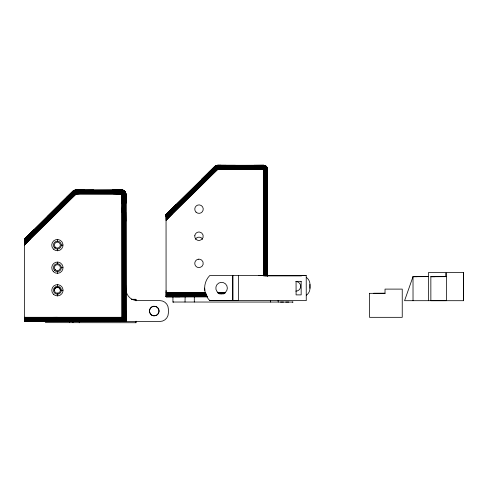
<?xml version="1.0" encoding="UTF-8"?>
<svg xmlns="http://www.w3.org/2000/svg" width="488" height="488" viewBox="0 0 488 488"><rect width="100%" height="100%" fill="white"/><g stroke="black" fill="none" stroke-linecap="round" stroke-linejoin="round"><path stroke-width="0.73" d="M123.909 191.003L124.94 191.802L122.579 194.145L122.647 318.115L24.504 318.164L33.623 318.554L123.049 318.511L123.007 194.145C126.544 192.912 124.568 189.808 121.652 189.966L75.988 189.966C74.871 189.942 76.866 192.931 76.03 194.145L24.406 245.104L30.579 238.461L75.719 193.834L79.385 193.315L121.701 193.272L124.196 190.826L125.8 194.145L125.867 318.511C124.605 322.684 118.749 321.555 115.699 321.458M113.234 191.699L121.695 191.686L123.373 192.778L124.147 194.145L124.172 319.616L33.623 319.744L24.504 319.384L123.818 319.268L123.775 194.145L122.512 192.528L121.695 192.059L113.234 191.699L75.628 191.601L74.03 192.168L24.4 241.139M126.014 289.311A11.303 11.303 0 0 0 137.317 300.602L159.893 300.608A8.479 8.479 0 0 1 168.366 309.069L168.372 313.009A8.455 8.455 0 0 1 159.918 321.476L24.504 321.47L24.4 239.199L73.163 191.04L75.042 193.071L75.963 192.693L75.128 190.369L75.603 190.277L122.427 190.228L112.344 190.052L121.652 189.966L124.495 191.07L122.744 190.125L121.695 190.765L123.879 192.296L124.8 194.145L124.959 320.104L126.05 321.476L121.823 321.47C126.849 321.482 126.746 314.522 126.026 311.24M125.886 203.148L125.867 193.706L124.769 191.345L122.14 194.145L122.232 317.706L33.623 317.688L24.504 317.298L121.817 317.298L124.812 320.25L125.227 302.237M205.594 292.989L166.079 292.599L166.079 290.512M265.868 276.013L265.844 169.446L264.087 167.305L263.355 166.987L217.288 166.896L215.69 167.469L166.054 216.44M278.05 300.645L278.258 302.06M369.507 293.276L369.507 317.328L402.24 317.328L402.24 289.109L385.026 289.109L385.026 293.483M373.741 293.276L385.026 293.276L369.507 293.343M57.407 295.911L57.407 294.191A3.947 3.947 0 0 1 53.467 290.25A3.947 3.947 0 0 1 57.407 286.303L57.401 284.62M57.377 263.715L57.377 262.044M265.088 276.013L265.216 168.952C268.522 167.774 265.594 165.048 263.355 165.267L254.047 165.286M265.49 276.013L265.472 169.446L263.355 167.353L254.895 167M267.57 178.449L267.564 169.007L266.472 166.64L263.801 169.446L263.782 275.873M57.352 241.139L57.358 239.474M267.576 187.459L267.57 169.055L266.722 166.939L264.234 169.446L264.234 275.933M264.667 275.933L264.667 169.446L265.216 168.952M33.623 319.372L24.504 318.993L123.44 318.896L123.556 193.657M125.959 311.24L125.867 318.511L125.867 193.754L125.081 191.686M125.684 192.851C125.453 190.887 124.959 194.151 123.421 194.145L76.03 194.145L73.822 190.631L75.616 189.991M263.752 178.449L263.355 169.446L266.186 166.341L263.801 165.292L254.047 165.353L264.087 165.53L266.259 166.89L267.497 169.446L267.424 276.031M266.777 166.987L267.009 167.945L265.075 169.446L217.691 169.446C216.282 168.293 214.073 164.804 217.691 165.267L226.121 165.286M264.661 165.475L265.893 166.121L263.355 168.574L221.046 168.616L217.38 169.135L172.234 213.762L166.054 220.405L217.691 169.446C218.264 166.798 217.502 163.632 214.696 166.493L208.254 172.874M125.843 311.24L125.727 318.896L125.825 193.474L125.434 192.278M75.359 190.021L76.03 189.991L76.03 191.351L121.915 191.339L123.635 192.528L124.495 193.931L124.507 319.945L24.504 320.091M267.235 178.449L267.522 168.775L266.942 167.25M24.4 239.651L73.298 191.448L74.402 190.839L75.683 190.448L121.695 190.332L123.635 191.296L125.349 193.766L125.337 319.616L125.081 194.145L125.715 192.967M125.684 311.24L125.55 319.268L125.483 311.24M125.343 203.148L125.507 193.59L124.147 191.418L121.695 190.174L74.64 190.363L73.066 191.253L24.4 239.547L34.703 229.799M267.034 178.449L267.204 168.891L266.119 167.03L263.355 165.475L254.047 165.463L264.551 165.438M125.099 203.148L125.324 194.145L124.098 192.083L121.695 190.527L113.234 190.521M125.471 302.237L125.093 319.945L124.959 311.24M266.82 276.013L267.046 169.068L265.637 166.878L263.355 165.627L254.047 165.621L264.032 165.334L265.844 166.066M115.693 317.688L121.817 317.298L121.695 192.443L123.214 190.54L124.141 190.765M263.392 275.873L263.355 167.744L265.246 165.719M267.064 276.013L267.021 169.446L265.441 167.073L263.355 165.829L263.355 165.267L264.032 165.334L217.691 165.359L215.934 165.829L166.054 214.677L215.696 165.761L221.046 165.286L217.062 165.322L217.691 166.652L263.569 166.64L265.295 167.829L266.198 169.232L266.222 275.897M122.073 212.158L122.506 203.148L122.14 194.145L121.713 193.504L121.982 193.169L122.878 194.132M126.05 317.298L126.05 321.476L122.268 321.452L124.653 320.402L126.026 317.737L125.971 318.115M263.758 187.459L264.197 178.449L263.801 169.446L263.368 168.805L263.642 168.464L264.539 169.434M417.252 276.702L413.019 276.702L428.537 276.635L413.019 276.635L404.57 300.7L445.77 300.687M73.163 191.04L74.225 190.381L75.335 192.919L75.109 193.23L29.951 237.845L24.406 242.847L74.847 192.717L76.03 192.059L79.385 191.699M216.66 165.408L217.624 167.994L166.054 218.148L216.501 168.018L217.691 167.353L221.046 167M125.727 193.108L126.05 321.476L122.268 321.452M74.658 192.382L24.406 241.822L74.274 192.406L75.738 191.943L121.695 192.059L121.896 190.698M216.318 167.683L166.054 217.123L215.934 167.707L217.398 167.238L263.355 167.353L263.355 166.066L264.404 165.426M24.4 240.73L73.81 191.949L73.481 190.79L75.103 190.235M166.054 216.031L215.464 167.25L215.184 166.091L214.696 166.493M446.386 300.718L446.368 272.481L463.582 272.481L463.6 300.706L430.867 300.7L430.849 276.647L446.368 276.647L430.849 276.714L435.082 276.714M463.6 300.712L463.582 272.481M267.418 168.262L266.607 169.428L265.472 169.446L265.838 178.449M266.79 178.449L266.844 169.244M215.178 166.274L201.8 179.242L214.866 166.341M125.697 193.26L124.769 191.345M24.4 240.364L74.487 191.052L76.03 190.527L121.695 190.765M166.054 215.666L216.147 166.353L217.691 165.829L263.74 165.804M123.592 190.753L121.695 192.443L79.385 192.467L76.03 192.851L24.406 243.951M265.576 165.902L263.355 167.744L221.046 167.768L217.691 168.153L166.054 219.252M267.497 169.446L267.576 169.147L267.021 169.446M122.061 203.148L121.701 194.145L124.287 191.284L124.123 190.845M24.4 239.456L73.639 190.674M125.544 203.148L125.727 193.815M267.265 276.031L267.424 169.116M120.225 190.076L122.982 190.289L122.11 191.076L76.03 191.04L73.81 191.949M266.777 169.446L265.228 167.286L263.355 166.341L217.691 166.341L215.464 167.25M121.695 191.686L122.11 191.076M263.355 166.987L264.899 165.56M74.274 192.406L74.493 192.065M215.934 167.707L216.154 167.36M73.627 191.29L67.112 198.122M263.355 165.475L217.691 165.627L215.287 166.591L208.809 173.423M124.147 203.148L124.031 193.766M265.472 169.446L265.728 169.068M122.195 192.309L121.701 192.851L76.03 192.851L75.646 192.791L74.597 190.271M263.849 167.61L263.355 168.153L217.691 168.153L217.306 168.092L216.269 165.524M74.341 191.766L74.03 192.168L73.609 191.754M216.001 167.067L215.69 167.469L215.269 167.055M263.557 165.999L263.77 166.371M263.355 165.267L217.691 165.475L215.989 165.969L166.054 215.342M60.115 203.947L73.163 191.04M60.237 204.069L73.865 190.631L60.158 203.99M35.551 230.635L24.4 240.932L34.874 229.97L24.4 239.901M177.211 205.936L166.054 216.233L176.54 205.271L166.054 215.196M73.718 191.497L28.255 236.174L24.4 240.541L28.627 236.54M169.909 211.469L166.054 215.842L170.288 211.841M28.853 236.759L24.4 241.359L29.103 237.003M170.507 212.06L166.054 216.66L170.757 212.304M70.101 194.7L72.206 192.528M173.069 208.217L175.698 205.503M66.941 197.951L73.56 191.113L66.685 197.701M172.941 208.089L176.113 204.85L166.054 214.567L176.034 204.771L172.844 207.998M68.387 196.188L73.517 191.113M29.371 237.272L24.406 242.322L29.652 237.552M171.026 212.573L166.054 217.624L171.312 212.853M176.369 205.1L166.054 214.848L171.782 209.071M24.4 239.376L34.447 229.549L24.4 239.767M166.054 215.068L215.287 166.591M24.4 240.041L28.255 236.174M166.054 214.677L169.58 211.139M27.871 235.796L24.4 239.266L27.92 235.838M29.951 237.845L24.406 243.39L30.262 238.15M171.611 213.146L166.054 218.691L171.916 213.451M66.563 197.573L73.822 190.57M47.214 216.684L72.999 191.192M66.606 197.622L73.505 190.863M68.954 195.688L72.718 191.979M215.525 165.871L166.054 214.531L166.079 296.771L207.406 296.771M208.638 173.252L215.379 166.798M24.406 244.525L30.579 238.461M166.054 219.826L172.234 213.762M166.054 214.757L169.659 211.219M166.054 214.952L169.769 211.328M201.928 179.37L215.22 166.414M209.486 174.082L216.501 168.018M67.789 198.787L74.847 192.717M209.749 174.35L216.471 168.244L216.995 168.22L215.885 165.682M210.035 174.631L216.764 168.531L217.172 168.598L217.38 169.135L210.645 175.229M68.058 199.049L74.817 192.943M210.334 174.924L217.691 168.574L221.046 168.183L229.506 168.616M210.956 175.54L217.691 169.446L221.046 169.055L264.35 169.165M68.344 199.33L75.109 193.23L75.512 193.297L75.719 193.834L68.948 199.928M68.643 199.623L76.03 193.272L79.385 192.882L87.846 193.315M69.266 200.239L76.03 194.145L79.385 193.754L122.689 193.864M73.84 191.735L76.03 190.765L79.385 190.759M215.501 167.036L217.691 166.066L263.355 166.066M124.147 194.145L125.593 192.62M265.844 169.446L267.29 167.915M125.148 193.95L123.775 194.145M55.437 288.024L57.578 287.286M121.695 192.059L122.079 191.802M263.355 167.353L263.733 167.103M75.53 190.149L93.727 189.984M122.531 190.058L121.695 190.332M263.685 165.432L254.895 165.816M238.083 300.632L238.528 300.626L238.498 275.574M73.822 190.631L75.402 190.021M73.932 190.875L75.494 190.149M215.525 165.932L216.702 165.45M122.958 190.174C124.379 190.631 122.159 189.942 123.214 190.54M74.188 190.381L74.365 190.283M75.683 190.448L79.385 190.521M75.201 190.052L74.798 190.149M75.603 190.277L79.385 190.32M75.628 191.601L76.03 191.516M217.288 166.896L217.685 166.817M217.544 165.316L235.429 165.286M122.708 190.125L122.165 190.058L122.592 190.155M122.024 190.131L113.234 190.32M217.508 167.61L221.046 167.372M75.847 192.309L79.385 192.071M57.23 293.203L57.999 293.148M113.234 190.759L122.079 190.503M75.573 189.991L84.418 189.984L75.042 190.149M198.287 259.213L199.391 259.165A4.233 4.233 0 0 1 199.751 267.552L198.646 267.595A4.233 4.233 0 0 1 194.852 264.112L194.804 263.008A4.233 4.233 0 0 1 198.293 259.213M122.201 190.058L112.344 189.984L122.329 190.033M106.579 320.683L124.812 320.25L124.275 302.237L123.909 311.24L124.172 319.616L115.693 319.372M254.895 166.06L263.355 165.829M207.113 295.984L166.079 296.216L207.113 296.222M115.699 320.921L124.172 320.769L33.623 320.683L24.504 320.915L123.818 320.982L24.504 321.11L33.623 320.921M261.208 165.67L263.916 165.645M175.198 296.222L166.079 296.411L207.113 296.423M115.699 320.683L124.507 320.525L24.504 320.402M175.198 296.423L166.079 296.57L207.406 296.57M24.504 321.269L33.623 321.122M76.494 321.385L78.611 321.348M119.444 321.348L33.623 321.391M57.401 317.298L24.504 317.737L33.623 318.127M113.234 190.161L121.695 190.058M33.623 321.281L24.504 321.385L42.743 321.391M76.494 321.452L83.533 321.458M113.234 190.052L121.695 189.991L121.695 190.527M24.504 321.452L38.418 321.47L24.504 321.452L38.418 321.385L37.064 321.354M175.198 292.989L166.079 293.032L205.594 293.428M185.013 302.035L185.153 296.393M175.198 293.428L166.079 293.465L206.357 293.855M175.198 293.855L166.079 293.886L206.357 294.27M33.623 318.554L24.504 318.591L33.623 318.975M280.454 275.586L306.22 275.598L306.257 300.645L209.742 300.614A18.007 18.007 0 0 1 204.649 288.091A17.952 17.952 0 0 1 209.712 275.567L306.22 275.598M175.198 294.27L166.079 294.294L206.357 294.667M175.198 294.667L166.079 294.685L206.357 295.045M179.987 296.411L166.079 296.68L184.318 296.692M175.247 296.753L166.079 296.771L207.406 296.698L175.247 296.753L179.993 296.771M115.693 320.402L124.666 320.39L126.05 321.476L125.959 318.164M254.895 165.353L217.465 165.279M125.324 194.145L125.873 193.846M264.209 205.472L264.642 205.472M122.543 230.171L122.982 230.171M301.486 275.903L267.625 275.897L267.497 168.946L266.363 166.774L264.252 165.456M166.079 292.599L205.613 292.599M217.782 292.599L225.383 292.599M217.752 292.989L225.352 292.989M218.514 293.428L224.596 293.428M219.277 293.855L223.833 293.855M166.079 295.051L175.198 295.045M166.079 295.392L206.357 295.392M166.079 295.697L206.357 295.704M172.935 296.387L172.935 302.029L293.056 302.06L292.19 302.06M123.897 302.237L123.494 302.237L123.086 311.24L123.44 318.896L115.693 318.554M24.504 319.75L33.623 319.744M33.672 321.458L123.049 321.293L106.579 321.281M304.774 275.598L305.232 275.598M260.256 275.567L258.866 275.567L265.332 275.586M166.079 295.978L175.198 295.984M131.333 299.327L136.018 299.333L136.018 300.84M131.644 299.327L136.018 299.333M209.749 300.614L238.516 300.632M173.685 302.029L172.935 302.029M280.515 302.06L283.51 302.066M285.7 302.066L288.835 302.066M106.573 319.744L124.666 320.104L124.641 311.24M24.504 320.677L33.623 320.683M79.166 322.678L79.69 322.678M135.957 322.733L136.06 321.22M136.06 322.733L45.909 322.641A16.842 16.842 0 0 1 44.951 321.561M76.03 189.966L79.385 189.984L75.762 189.978M115.699 321.122L123.446 321.153L97.46 320.921M217.691 167.744L221.046 167.768M76.03 192.443L79.385 192.467M217.691 165.292L226.121 165.463L217.191 165.45M221.046 168.616L217.691 168.574L217.306 168.092M77.397 190.076L75.988 190.058L79.385 190.161M79.385 193.315L76.03 193.272L75.646 192.791M61.335 267.668L63.031 267.686M61.305 245.092L63.001 245.116M57.401 286.291A3.959 3.959 0 0 1 61.354 290.244L63.05 290.269M221.046 169.055L217.691 169.007L217.453 168.482M79.385 193.754L76.03 193.706L75.793 193.187M115.693 320.091L124.812 320.25M219.795 165.676L217.264 165.578M115.693 319.744L124.507 319.945L124.287 311.24M125.684 318.993L126.05 321.476L122.701 321.385L126.05 321.476L125.843 318.591M217.691 165.359L221.046 165.463M176.601 296.466L179.993 296.57M97.46 320.091L106.579 320.402M115.693 318.975L123.818 319.268L123.507 311.24M221.046 165.621L217.691 165.475L226.121 165.621L217.691 165.627L221.046 165.816M254.895 167.372L263.355 167.744L264.441 168.622L265.075 169.446L265.46 178.449M254.895 167.768L263.355 168.153M113.234 192.071L121.695 192.443L122.787 193.327L123.421 194.145L123.769 203.148M113.234 192.467L121.701 192.851M254.895 168.183L263.355 168.574M254.895 168.616L263.355 169.007M254.895 169.055L263.355 169.446M113.234 192.882L121.701 193.272M113.234 193.315L121.701 193.706M113.234 193.754L121.701 194.145M115.693 318.127L123.049 318.511L122.653 311.24M221.046 166.06L217.343 165.749M124.593 321.372L126.056 321.47L125.483 319.384M123.128 321.269L126.05 321.476L125.245 319.75M125.081 194.145L124.769 193.736M123.543 321.11L126.05 321.476L124.312 320.677M123.94 320.915L126.05 321.476M122.39 190.228L122.823 190.363M122.939 190.289L123.72 190.668M265.143 165.719L266.192 166.371M123.549 190.753L124.556 191.589M266.198 169.232L266.539 275.897M216.471 168.244L214.836 166.426M124.44 191.107L124.995 191.705M266.472 166.64L267.131 167.683M125.019 191.638L125.434 192.382M125.093 192.272L125.306 192.644M267.131 167.579L267.381 168.153M267.046 169.068L267.223 169.446M216.995 168.22L217.172 168.598M125.349 193.766L125.526 194.145M75.335 192.919L75.512 193.297M413.019 276.635L413.031 300.693M125.507 193.59L125.709 203.148M267.43 168.403L267.589 169.446L267.522 168.775M267.204 168.891L267.54 276.031M266.466 169.037L266.503 169.446M60.305 289.646L60.359 290.421M204.649 288.091L204.795 290.39M264.667 169.446L265.057 178.449M264.234 169.446L264.636 178.449M122.579 194.145L122.946 203.148M123.007 194.145L123.366 203.148M125.666 284.968L125.764 290.226M267.259 259.518L267.424 268.528M125.715 212.158L125.843 221.168M267.4 187.459L267.515 196.469M57.352 249.045L57.358 250.759M125.794 193.644L125.819 203.148M69.632 321.159L69.632 322.666M57.389 271.621L57.395 273.335M445.751 275.885L445.751 272.469L428.537 272.469L428.549 300.706M306.342 277.428A8.467 8.467 0 0 1 309.953 284.364L309.953 288.304A8.461 8.461 0 0 1 306.342 295.246M270.492 300.553L270.492 302.06M232.855 275.574L232.874 300.62M232.745 275.574L232.758 300.62M194.303 296.387L194.303 302.035M193.437 293.428L193.437 293.855M70.095 318.554L70.101 318.975M51.862 318.127L51.862 318.554M309.953 284.37L309.953 288.316M195.346 239.26A4.233 4.233 0 0 1 202.679 239.254M295.844 281.539A4.795 4.795 0 0 1 300.645 286.346A4.795 4.795 0 0 1 295.826 291.135M54.436 290.232A2.958 2.958 0 0 1 60.292 289.628M57.401 287.292A2.958 2.958 0 0 1 60.25 291.068A2.958 2.958 0 0 1 55.833 292.751A2.958 2.958 0 0 1 55.443 288.036M61.354 290.244A3.947 3.947 0 0 1 57.413 294.191M194.816 235.686L194.81 236.79A4.233 4.233 0 0 0 198.445 240.45L199.549 240.45A4.233 4.233 0 0 0 199.574 232.056L198.47 232.05A4.233 4.233 0 0 0 194.816 235.686M169.531 211.097L166.054 214.506L169.531 211.097M72.797 322.666L72.785 321.159L72.797 322.672M79.385 189.984L76.03 189.991L79.385 190.052M301.151 281.35L296.07 281.344L296.088 294.892L301.169 294.892L301.151 281.35M196.011 212.115A4.233 4.233 0 0 0 203.093 210.218A4.233 4.233 0 0 0 197.902 205.033A4.233 4.233 0 0 0 196.011 212.115M55.266 247.19A2.958 2.958 0 0 0 60.213 245.861A2.958 2.958 0 0 0 56.59 242.237A2.958 2.958 0 0 0 55.266 247.19M54.571 247.892A3.947 3.947 0 0 0 61.171 246.117A3.947 3.947 0 0 0 56.333 241.286A3.947 3.947 0 0 0 54.571 247.892M53.375 249.106A5.643 5.643 0 0 0 62.812 246.58A5.643 5.643 0 0 0 55.9 239.675A5.643 5.643 0 0 0 53.375 249.106M55.297 269.76A2.965 2.965 0 0 0 60.25 268.418A2.965 2.965 0 0 0 56.62 264.801A2.965 2.965 0 0 0 55.297 269.76M54.601 270.468A3.947 3.947 0 0 0 61.201 268.687A3.947 3.947 0 0 0 56.364 263.862A3.947 3.947 0 0 0 54.601 270.468M53.412 271.688A5.643 5.643 0 0 0 62.842 269.144A5.643 5.643 0 0 0 55.925 262.251A5.643 5.643 0 0 0 53.412 271.688M53.424 294.258A5.643 5.643 0 0 0 62.86 291.726A5.643 5.643 0 0 0 55.949 284.821A5.643 5.643 0 0 0 53.424 294.258M151.859 315.193A4.795 4.795 0 0 0 159.058 311.039A4.795 4.795 0 0 0 151.859 306.879A4.795 4.795 0 0 0 151.841 315.187A4.795 4.795 0 0 0 159.058 311.063A4.795 4.795 0 0 0 151.878 306.879A4.795 4.795 0 0 0 151.859 315.193M218.703 293.081A5.758 5.758 0 0 0 227.341 288.097A5.758 5.758 0 0 0 218.703 283.107A5.758 5.758 0 0 0 218.703 293.081"/></g></svg>
